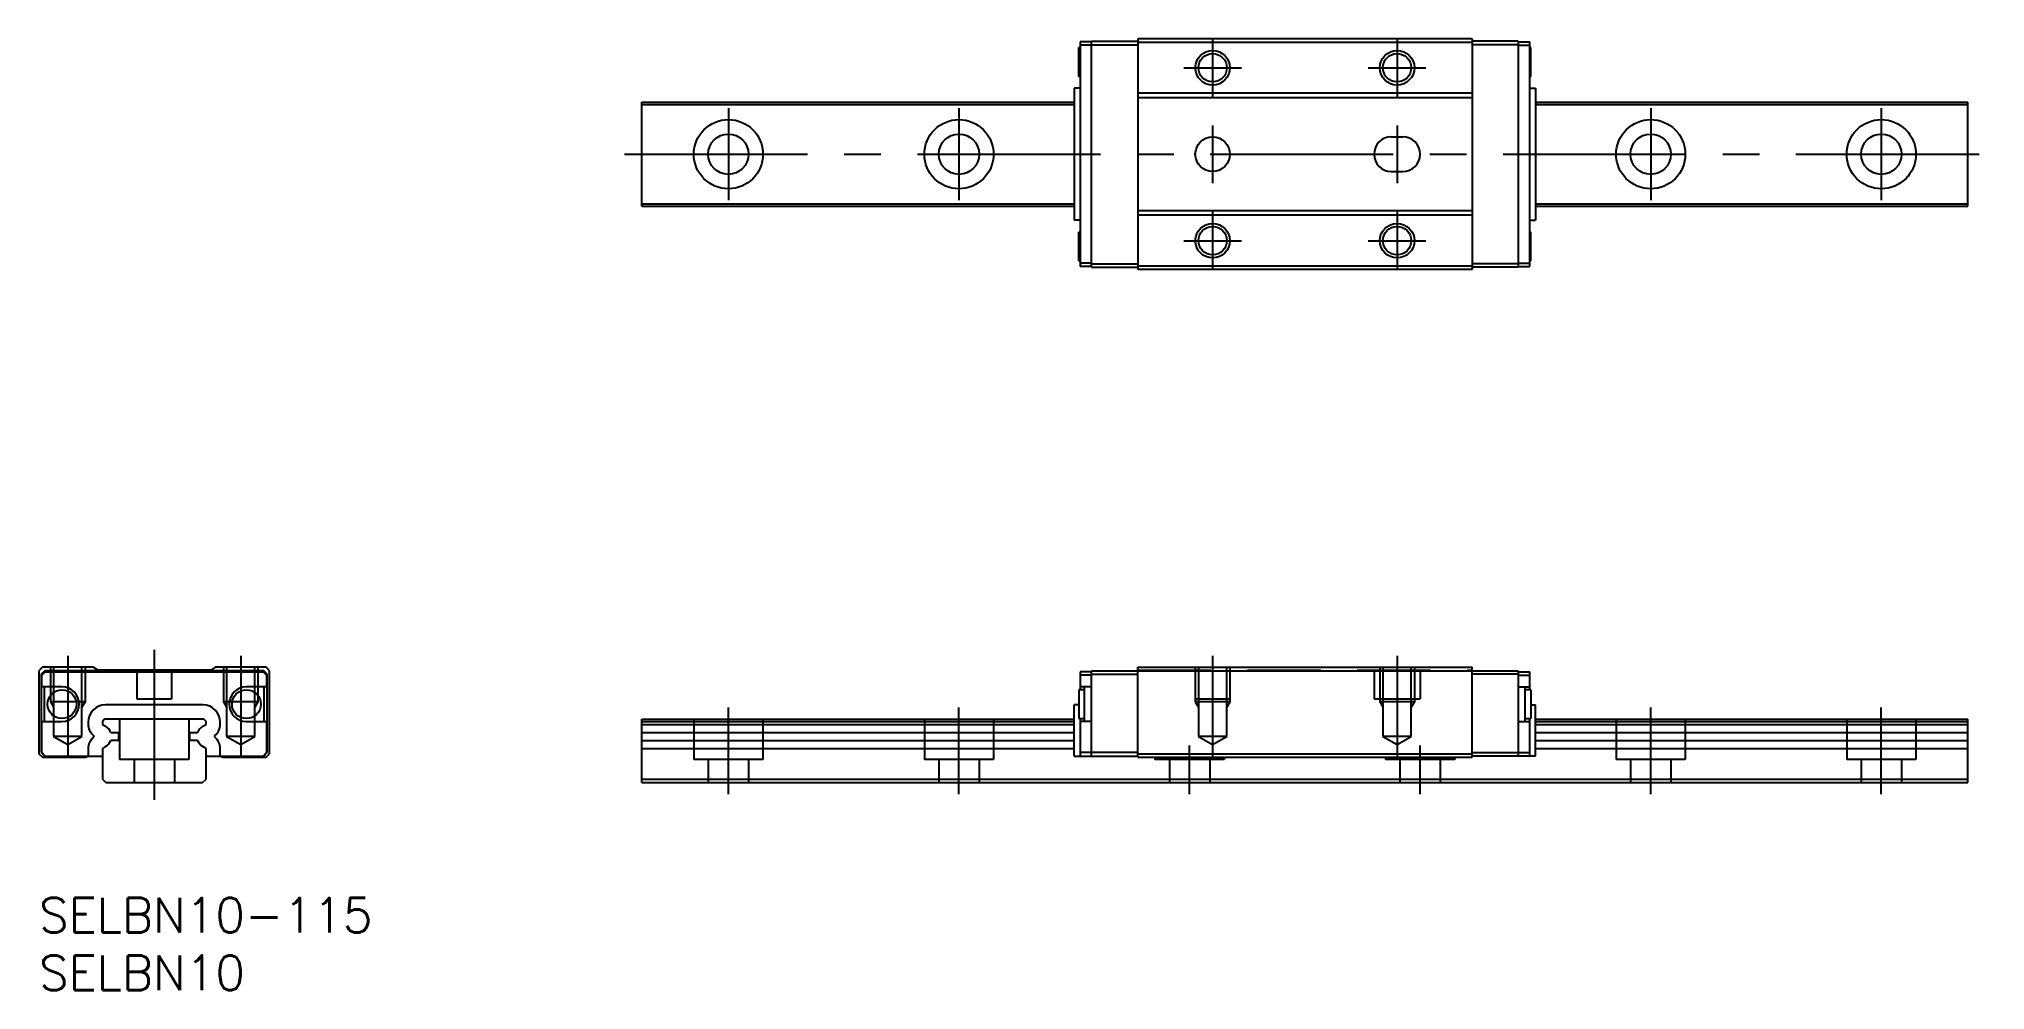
# Model space of a CAD drawing. Extents: x 0 to 169, y -8 to 74.
import ezdxf

# ---------------------------------------------------------------- set-up
doc = ezdxf.new("R2010")
doc.units = 0
doc.header["$LTSCALE"] = 0.5
doc.linetypes.add('CENTER', pattern=[50.8, 31.75, -6.35, 6.35, -6.35])
doc.linetypes.add('DASHED', pattern=[19.05, 12.7, -6.35])
for name, color, linetype in [('MSM_CENTER', 1, 'CENTER'), ('MSM_CONTINUOUS', 7, 'CONTINUOUS'), ('MSM_DASHED', 4, 'DASHED'), ('MSM_NARROW', 5, 'CONTINUOUS'), ('MSM_PART_NUMBER', 7, 'CONTINUOUS')]:
    doc.layers.add(name, color=color, linetype=linetype)
doc.styles.get("Standard").update_dxf_attribs({"font": 'txt.shx', "height": 3, "bigfont": 'bigfont.shx'})

# ---------------------------------------------------------------- blocks, each defined once
blk = doc.blocks.new('*U2')
at = {"layer": 'MSM_PART_NUMBER'}
blk.add_text('SELBN10-115', height=3, dxfattribs=at).set_placement((0, -3))
blk = doc.blocks.new('*U3')
at = {"layer": 'MSM_PART_NUMBER'}
blk.add_text('SELBN10', height=3, dxfattribs=at).set_placement((0, -8))

msp = doc.modelspace()

# ---------------------------------------------------------------- linework, layer by layer
at = {"layer": 'MSM_CENTER'}
for p, q in [((101.8, 74.5), (101.8, 69.5)), ((117.8, 74.5), (117.8, 69.5)), ((99.3, 72), (104.3, 72)), ((115.3, 72), (120.3, 72)), ((59.8, 68.5), (59.8, 60.5)), ((79.8, 68.5), (79.8, 60.5)), ((139.8, 68.5), (139.8, 60.5)), ((159.8, 68.5), (159.8, 60.5)), ((101.8, 67), (101.8, 62)), ((117.8, 67), (117.8, 62)), ((50.8, 64.5), (168.8, 64.5)), ((101.8, 59.5), (101.8, 54.5)), ((117.8, 59.5), (117.8, 54.5)), ((99.3, 57), (104.3, 57)), ((115.3, 57), (120.3, 57)), ((2.5, 21), (2.5, 12.29)), ((10, 21.5), (10, 8.5)), ((17.5, 21), (17.5, 12.29)), ((101.8, 21), (101.8, 12.29)), ((117.8, 21), (117.8, 12.29)), ((59.8, 9), (59.8, 16.5)), ((79.8, 9), (79.8, 16.5)), ((139.8, 9), (139.8, 16.5)), ((159.8, 9), (159.8, 16.5)), ((99.8, 9), (99.8, 13.2)), ((119.8, 9), (119.8, 13.2))]:
    msp.add_line(p, q, dxfattribs=at)
at = {"layer": 'MSM_CONTINUOUS'}
for p, q in [((91.3, 54.7), (91.3, 74.3)), ((91.3, 74.3), (95.3, 74.3)), ((95.3, 74.5), (95.3, 54.5)), ((124.3, 74.5), (95.3, 74.5)), ((124.3, 74.5), (124.3, 54.5)), ((128.3, 74.3), (124.3, 74.3)), ((128.3, 74.3), (128.3, 54.7)), ((90.2, 71.25), (90.2, 73.75)), ((90.3, 73.75), (90.2, 73.75)), ((91.3, 74.25), (90.3, 74.25)), ((90.3, 74.25), (90.3, 54.75)), ((91.3, 73.95), (90.3, 73.95)), ((91.3, 74), (95.3, 74)), ((124.3, 74.2), (95.3, 74.2)), ((128.3, 74), (124.3, 74)), ((128.3, 74.25), (129.3, 74.25)), ((128.3, 73.95), (129.3, 73.95)), ((129.3, 54.75), (129.3, 74.25)), ((129.4, 73.75), (129.3, 73.75)), ((129.4, 71.25), (129.4, 73.75)), ((90.2, 71.25), (90.3, 71.25)), ((129.3, 71.25), (129.4, 71.25)), ((89.8, 70.23), (89.8, 58.77)), ((90.3, 70.23), (89.8, 70.23)), ((124.3, 69.8), (95.3, 69.8)), ((124.3, 69.4), (95.3, 69.4)), ((129.3, 70.23), (129.8, 70.23)), ((129.8, 70.23), (129.8, 58.77)), ((52.3, 60), (52.3, 69)), ((52.3, 69), (89.8, 69)), ((52.3, 68.8), (89.8, 68.8)), ((129.8, 69), (167.3, 69)), ((129.8, 68.8), (167.3, 68.8)), ((167.3, 60), (167.3, 69)), ((117.3, 66), (118.3, 66)), ((117.3, 63), (118.3, 63)), ((52.3, 60.2), (89.8, 60.2)), ((52.3, 60), (89.8, 60)), ((124.3, 59.6), (95.3, 59.6)), ((124.3, 59.2), (95.3, 59.2)), ((129.8, 60.2), (167.3, 60.2)), ((129.8, 60), (167.3, 60)), ((90.3, 58.77), (89.8, 58.77)), ((90.2, 55.25), (90.2, 57.75)), ((90.3, 57.75), (90.2, 57.75)), ((129.3, 58.77), (129.8, 58.77)), ((129.4, 57.75), (129.3, 57.75)), ((129.4, 55.25), (129.4, 57.75)), ((90.2, 55.25), (90.3, 55.25)), ((91.3, 55.05), (90.3, 55.05)), ((91.3, 54.75), (90.3, 54.75)), ((91.3, 55), (95.3, 55)), ((91.3, 54.7), (95.3, 54.7)), ((124.3, 54.8), (95.3, 54.8)), ((124.3, 54.5), (95.3, 54.5)), ((128.3, 55), (124.3, 55)), ((128.3, 54.7), (124.3, 54.7)), ((128.3, 55.05), (129.3, 55.05)), ((128.3, 54.75), (129.3, 54.75)), ((129.3, 55.25), (129.4, 55.25)), ((0.3, 20), (0, 19.7)), ((0, 19.7), (0, 12.5)), ((0.5, 19.7), (0.2, 19.4)), ((0.2, 19.4), (0.2, 12.6)), ((0.25, 19.3), (0.55, 19.6)), ((0.25, 18.3), (0.25, 19.3)), ((4.7, 20), (0.3, 20)), ((19.5, 19.7), (0.5, 19.7)), ((0.55, 19.6), (19.45, 19.6)), ((5.1, 19.75), (4.7, 20)), ((14.9, 19.75), (5.1, 19.75)), ((15.3, 20), (14.9, 19.75)), ((19.7, 20), (15.3, 20)), ((19.45, 19.6), (19.75, 19.3)), ((19.8, 19.4), (19.5, 19.7)), ((20, 19.7), (19.7, 20)), ((19.75, 19.3), (19.75, 18.3)), ((19.8, 12.6), (19.8, 19.4)), ((20, 12.5), (20, 19.7)), ((90.3, 19.6), (90.3, 18.05)), ((91.3, 19.6), (90.3, 19.6)), ((91.3, 19.3), (90.3, 19.3)), ((91.3, 12.3), (91.3, 19.7)), ((91.3, 19.7), (128.3, 19.7)), ((91.3, 19.4), (95.3, 19.4)), ((95.3, 12.2), (95.3, 20)), ((95.3, 20), (124.3, 20)), ((124.3, 12.2), (124.3, 20)), ((128.3, 19.4), (124.3, 19.4)), ((128.3, 19.7), (128.3, 12.3)), ((128.3, 19.6), (129.3, 19.6)), ((128.3, 19.3), (129.3, 19.3)), ((129.3, 18.05), (129.3, 19.6)), ((2, 18.3), (0.25, 18.3)), ((0.45, 18.3), (0.45, 15.3)), ((19.75, 18.3), (18, 18.3)), ((19.55, 15.3), (19.55, 18.3)), ((90.7, 18.05), (90.2, 18.05)), ((90.2, 18.05), (90.2, 15.55)), ((91.3, 18.3), (90.3, 18.3)), ((90.7, 15.3), (90.7, 18.3)), ((128.3, 18.3), (129.3, 18.3)), ((128.9, 15.3), (128.9, 18.3)), ((129.4, 18.05), (128.9, 18.05)), ((129.4, 18.05), (129.4, 15.55)), ((0.25, 15.3), (2, 15.3)), ((0.25, 12.6), (0.25, 15.3)), ((4.27, 15.23), (4.27, 15.08)), ((5.7, 15.5), (5.5, 15.3)), ((5.5, 15.3), (5.5, 15.04)), ((14.3, 15.5), (5.7, 15.5)), ((14.23, 16.73), (5.77, 16.73)), ((14.5, 15.3), (14.3, 15.5)), ((14.5, 15.04), (14.5, 15.3)), ((15.73, 15.08), (15.73, 15.23)), ((18, 15.3), (19.75, 15.3)), ((19.75, 15.3), (19.75, 12.6)), ((52.3, 15.5), (89.8, 15.5)), ((52.3, 10), (52.3, 15.5)), ((52.3, 15.3), (89.8, 15.3)), ((89.8, 12.3), (89.8, 16.73)), ((90.2, 16.73), (89.8, 16.73)), ((90.2, 15.55), (90.7, 15.55)), ((90.3, 15.55), (90.3, 12.3)), ((91.3, 15.3), (90.3, 15.3)), ((128.3, 15.3), (129.3, 15.3)), ((128.9, 15.55), (129.4, 15.55)), ((129.3, 12.3), (129.3, 15.55)), ((129.4, 16.73), (129.8, 16.73)), ((129.8, 12.3), (129.8, 16.73)), ((129.8, 15.5), (167.3, 15.5)), ((129.8, 15.3), (167.3, 15.3)), ((167.3, 10), (167.3, 15.5)), ((5.5, 15.04), (5.78, 14.88)), ((6.25, 14.35), (6.9, 14.35)), ((6.9, 13.65), (6.25, 13.65)), ((6.9, 14.35), (6.9, 13.65)), ((13.1, 13.65), (13.1, 14.35)), ((13.1, 14.35), (13.75, 14.35)), ((13.75, 13.65), (13.1, 13.65)), ((14.22, 14.88), (14.5, 15.04)), ((52.3, 15.04), (89.8, 15.04)), ((52.3, 14.35), (89.8, 14.35)), ((52.3, 13.65), (89.8, 13.65)), ((129.8, 15.04), (167.3, 15.04)), ((129.8, 14.35), (167.3, 14.35)), ((129.8, 13.65), (167.3, 13.65)), ((0, 12.5), (0.3, 12.2)), ((0.2, 12.6), (0.5, 12.3)), ((0.55, 12.3), (0.25, 12.6)), ((0.3, 12.2), (4.03, 12.2)), ((0.5, 12.3), (5.5, 12.3)), ((4.03, 12.2), (4.24, 12.3)), ((4.27, 12.92), (4.27, 12.3)), ((5.78, 13.12), (5.5, 12.96)), ((5.5, 12.96), (5.5, 10.3)), ((14.5, 12.96), (14.22, 13.12)), ((14.5, 10.3), (14.5, 12.96)), ((14.5, 12.3), (19.5, 12.3)), ((15.73, 12.3), (15.73, 12.92)), ((15.76, 12.3), (15.97, 12.2)), ((15.97, 12.2), (19.7, 12.2)), ((19.75, 12.6), (19.45, 12.3)), ((19.5, 12.3), (19.8, 12.6)), ((19.7, 12.2), (20, 12.5)), ((52.3, 12.96), (89.8, 12.96)), ((89.8, 12.3), (95.25, 12.3)), ((95.3, 12.6), (90.3, 12.6)), ((95.25, 12.3), (95.25, 12.35)), ((95.25, 12.35), (95.3, 12.35)), ((95.3, 12.5), (124.3, 12.5)), ((95.3, 12.2), (124.3, 12.2)), ((124.3, 12.6), (129.3, 12.6)), ((124.35, 12.35), (124.3, 12.35)), ((124.35, 12.35), (124.35, 12.3)), ((129.8, 12.3), (124.35, 12.3)), ((129.8, 12.96), (167.3, 12.96)), ((5.5, 10.3), (5.8, 10)), ((14.2, 10), (14.5, 10.3)), ((52.3, 10.3), (167.3, 10.3)), ((5.8, 10), (14.2, 10)), ((52.3, 10), (167.3, 10))]:
    msp.add_line(p, q, dxfattribs=at)
for centre, radius in [((101.8, 72), 1.23), ((117.8, 72), 1.23), ((59.8, 64.5), 3), ((59.8, 64.5), 1.75), ((79.8, 64.5), 3), ((79.8, 64.5), 1.75), ((101.8, 64.5), 1.5), ((139.8, 64.5), 3), ((139.8, 64.5), 1.75), ((159.8, 64.5), 3), ((159.8, 64.5), 1.75), ((101.8, 57), 1.23), ((117.8, 57), 1.23), ((2, 16.8), 1.25), ((18, 16.8), 1.25)]:
    msp.add_circle(centre, radius, dxfattribs=at)
for centre, radius, start, end in [((117.3, 64.5), 1.5, 90, 270), ((118.3, 64.5), 1.5, 270, 90), ((2, 16.8), 1.5, 270, 90), ((18, 16.8), 1.5, 90, 270), ((5.77, 15.23), 1.5, 90, 180), ((14.23, 15.23), 1.5, 0, 90), ((5.57, 15.08), 1.3, 180, 230.7306), ((5.57, 12.92), 1.3, 129.2694, 180), ((4.68, 14), 0.1, 309.2694, 50.7306), ((5.23, 13.93), 1.1, 22.4464, 60.0031), ((5.23, 14.07), 1.1, 299.9969, 337.5536), ((14.77, 13.93), 1.1, 119.9969, 157.5536), ((14.77, 14.07), 1.1, 202.4464, 240.0031), ((15.32, 14), 0.1, 129.2694, 230.7306), ((14.43, 15.08), 1.3, 309.2694, 0), ((14.43, 12.92), 1.3, 0, 50.7306)]:
    msp.add_arc(centre, radius, start, end, dxfattribs=at)
at = {"layer": 'MSM_DASHED'}
for p, q in [((1, 20), (1, 17)), ((1.27, 20), (1.27, 14)), ((3.73, 14), (3.73, 20)), ((4, 20), (4, 17)), ((8.5, 19.75), (8.5, 17.25)), ((11.5, 19.75), (11.5, 17.25)), ((16, 20), (16, 17)), ((16.27, 20), (16.27, 14)), ((18.73, 14), (18.73, 20)), ((19, 20), (19, 17)), ((95.3, 19.75), (124.3, 19.75)), ((100.3, 20), (100.3, 17)), ((100.57, 20), (100.57, 14)), ((103.03, 14), (103.03, 20)), ((103.3, 20), (103.3, 17)), ((115.8, 19.75), (115.8, 17.25)), ((116.3, 20), (116.3, 17)), ((116.57, 20), (116.57, 14)), ((119.03, 14), (119.03, 20)), ((119.3, 20), (119.3, 17)), ((119.8, 19.75), (119.8, 17.25)), ((1, 17), (1.27, 16.53)), ((4, 17), (1, 17)), ((4, 17), (3.73, 16.53)), ((8.5, 17.25), (11.5, 17.25)), ((16, 17), (16.27, 16.53)), ((19, 17), (16, 17)), ((19, 17), (18.73, 16.53)), ((100.3, 17.25), (103.3, 17.25)), ((100.3, 17), (100.57, 16.53)), ((103.3, 17), (100.3, 17)), ((103.3, 17), (103.03, 16.53)), ((115.8, 17.25), (119.8, 17.25)), ((116.3, 17), (116.57, 16.53)), ((119.3, 17), (116.3, 17)), ((119.3, 17), (119.03, 16.53)), ((7, 15.5), (7, 12)), ((13, 15.5), (13, 12)), ((56.8, 15.5), (56.8, 12)), ((62.8, 15.5), (62.8, 12)), ((76.8, 15.5), (76.8, 12)), ((82.8, 15.5), (82.8, 12)), ((136.8, 15.5), (136.8, 12)), ((142.8, 15.5), (142.8, 12)), ((156.8, 15.5), (156.8, 12)), ((162.8, 15.5), (162.8, 12)), ((1.27, 14), (2.5, 13.29)), ((3.73, 14), (1.27, 14)), ((2.5, 13.29), (3.73, 14)), ((16.27, 14), (17.5, 13.29)), ((18.73, 14), (16.27, 14)), ((17.5, 13.29), (18.73, 14)), ((100.57, 14), (101.8, 13.29)), ((103.03, 14), (100.57, 14)), ((101.8, 13.29), (103.03, 14)), ((116.57, 14), (117.8, 13.29)), ((119.03, 14), (116.57, 14)), ((117.8, 13.29), (119.03, 14)), ((13, 12), (7, 12)), ((8.25, 12), (8.25, 10)), ((11.75, 12), (11.75, 10)), ((62.8, 12), (56.8, 12)), ((58.05, 12), (58.05, 10)), ((61.55, 12), (61.55, 10)), ((82.8, 12), (76.8, 12)), ((78.05, 12), (78.05, 10)), ((81.55, 12), (81.55, 10)), ((96.8, 12.2), (96.8, 12)), ((102.8, 12), (96.8, 12)), ((98.05, 12), (98.05, 10)), ((101.55, 12), (101.55, 10)), ((102.8, 12.2), (102.8, 12)), ((116.8, 12.2), (116.8, 12)), ((122.8, 12), (116.8, 12)), ((118.05, 12), (118.05, 10)), ((121.55, 12), (121.55, 10)), ((122.8, 12.2), (122.8, 12)), ((142.8, 12), (136.8, 12)), ((138.05, 12), (138.05, 10)), ((141.55, 12), (141.55, 10)), ((162.8, 12), (156.8, 12)), ((158.05, 12), (158.05, 10)), ((161.55, 12), (161.55, 10))]:
    msp.add_line(p, q, dxfattribs=at)
at = {"layer": 'MSM_NARROW'}
for centre in [(101.8, 72), (117.8, 72), (101.8, 57), (117.8, 57)]:
    msp.add_circle(centre, 1.5, dxfattribs=at)

# ---------------------------------------------------------------- block references
at = {"layer": 'MSM_CONTINUOUS'}
for name in ['*U2', '*U3']:
    msp.add_blockref(name, (0, 0), dxfattribs=at)

doc.saveas('drawing.dxf')
